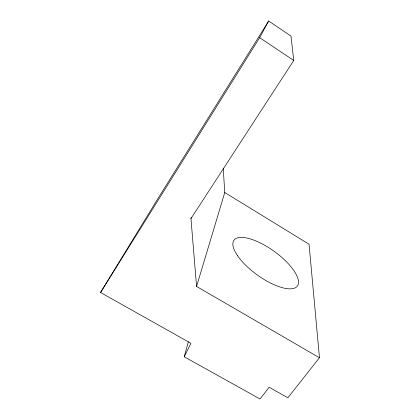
<?xml version="1.0" encoding="UTF-8"?>
<svg xmlns="http://www.w3.org/2000/svg" width="420" height="420" viewBox="0 0 420 420"><rect width="100%" height="100%" fill="white"/><g stroke="black" fill="none" stroke-linecap="round" stroke-linejoin="round"><path stroke-width="0.63" d="M223.241 168.352L224.763 192.518L309.046 244.235L319.468 357.74L287.879 397.766L269.136 387.235L260.059 399L184.217 356.78L188.354 341.796M319.468 357.74L196.571 286.456L224.763 192.518M196.571 286.456L190.958 218.568L191.457 217.355M184.217 356.78L190.932 343.298L100.532 292.504L158.834 197.106L268.669 21L290.966 36.052L293.753 60.464L190.958 218.568M100.532 292.504L259.644 37.674L268.669 21M259.644 37.674L293.753 60.464M237.605 255.801A39.113 14.532 35.8 0 0 294.462 288.157A39.113 14.532 35.8 0 0 264.968 245.401A39.113 14.532 35.8 0 0 237.605 255.801"/></g></svg>
